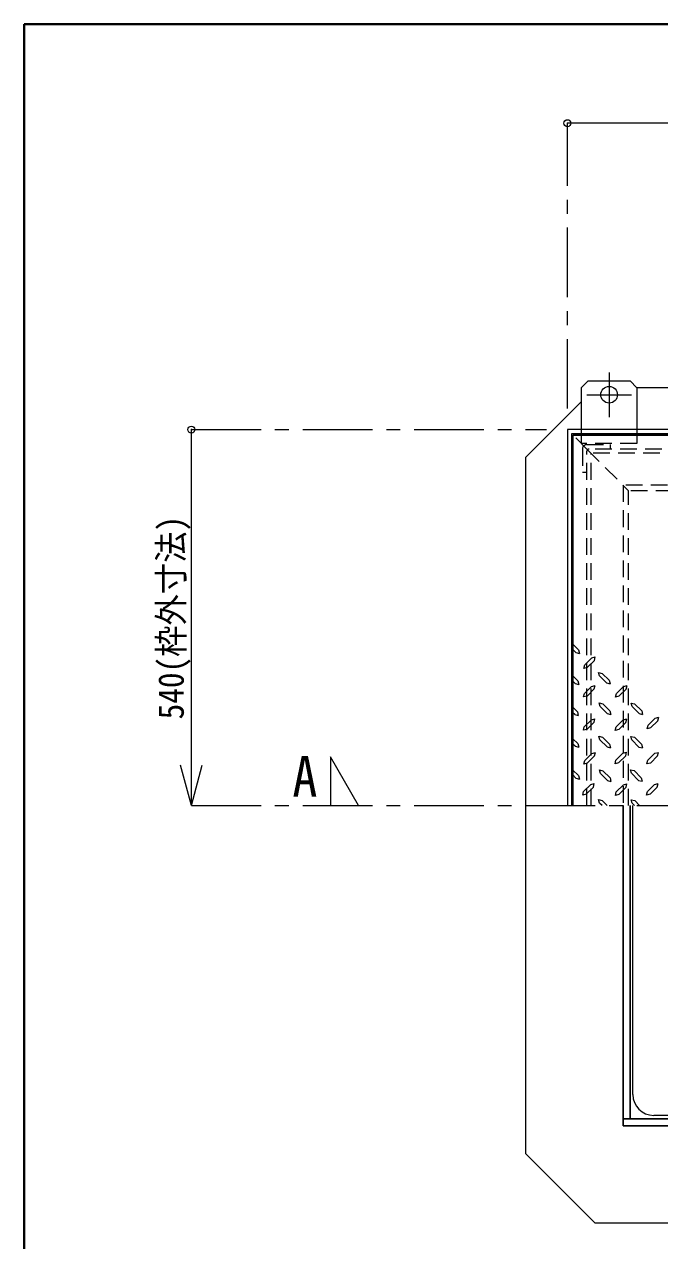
# Model space of a CAD drawing. Units: millimetres at full size, sheet at 1:10; details may follow other scales. Extents: x -2126 to 1924, y -1326 to 1484.
# Drawn here: x -2126 to -1670, y 611 to 1484 of the extents above; entities that cross this region are included whole.
import ezdxf
from ezdxf.enums import TextEntityAlignment as Align

# ---------------------------------------------------------------- set-up
doc = ezdxf.new("R2010")
doc.units = ezdxf.units.MM
doc.header["$LTSCALE"] = 10
doc.header["$PDMODE"] = 32
doc.header["$PDSIZE"] = 5
doc.linetypes.add('CHAIN1', pattern=[8, 5, -1, 1, -1])
doc.linetypes.add('DASHED1', pattern=[1.8, 1.2, -0.6])
doc.layers.add('0-0_ﾚｲﾔ1', color=4, linetype='Continuous', lineweight=9)
doc.styles.add('ＭＳ ゴシック', font='')
doc.styles.get('ＭＳ ゴシック').set_extended_font_data('MS Gothic')

msp = doc.modelspace()

# ---------------------------------------------------------------- linework, layer by layer
at = {"layer": '0-0_ﾚｲﾔ1', "color": 1, "lineweight": 40}
for p in [(-2126.22, -1325.95), (1923.78, 1484.05)]:
    msp.add_line(p, (-2126.22, 1484.05), dxfattribs=at)
at = {"layer": '0-0_ﾚｲﾔ1'}
for p, q in [((-796.22, 1413.05), (-1736.22, 1413.05)), ((-1721.22, 1228.05), (-1726.22, 1223.05)), ((-1726.22, 1223.05), (-1726.22, 1193.05)), ((-1721.22, 1228.05), (-1691.22, 1228.05)), ((-1686.22, 1223.05), (-1691.22, 1228.05)), ((-1686.22, 1223.05), (-1686.22, 1193.05)), ((-1286.22, 1223.05), (-1686.22, 1223.05)), ((-1766.22, 1173.05), (-1726.22, 1213.05)), ((-2006.22, 923.05), (-2006.22, 1193.05)), ((-1766.22, 1173.05), (-1766.22, 923.05)), ((-1728.32, 1034.9), (-1732.22, 1038.96)), ((-1730.17, 1032.97), (-1732.22, 1035.02)), ((-1730.17, 1032.97), (-1727.6, 1032.33)), ((-1728.32, 1034.9), (-1727.6, 1032.33)), ((-1718.76, 1029.04), (-1723.74, 1023.97)), ((-1716.83, 1027.19), (-1721.89, 1022.13)), ((-1718.76, 1029.04), (-1716.18, 1029.76)), ((-1716.83, 1027.19), (-1716.18, 1029.76)), ((-1728.72, 1012.64), (-1732.22, 1016.28)), ((-1713.77, 1018.67), (-1711.2, 1017.95)), ((-1713.05, 1016.1), (-1713.77, 1018.67)), ((-1707.99, 1011.04), (-1713.05, 1016.1)), ((-1706.14, 1012.97), (-1711.2, 1017.95)), ((-1730.57, 1010.72), (-1732.22, 1012.36)), ((-1730.57, 1010.72), (-1728, 1010.07)), ((-1728.72, 1012.64), (-1728, 1010.07)), ((-1718.84, 1008.63), (-1723.9, 1003.56)), ((-1718.84, 1008.63), (-1716.26, 1009.27)), ((-1716.91, 1006.78), (-1716.26, 1009.27)), ((-1707.99, 1011.04), (-1705.42, 1010.39)), ((-1706.14, 1012.97), (-1705.42, 1010.39)), ((-1695.93, 1008.55), (-1701, 1003.48)), ((-1695.93, 1008.55), (-1693.36, 1009.19)), ((-1694.01, 1006.7), (-1693.36, 1009.19)), ((-1713.37, 996.73), (-1710.8, 996.09)), ((-1712.65, 994.24), (-1713.37, 996.73)), ((-1705.74, 991.03), (-1710.8, 996.09)), ((-1690.47, 996.65), (-1687.9, 996.01)), ((-1689.75, 994.16), (-1690.47, 996.65)), ((-1682.84, 990.95), (-1687.9, 996.01)), ((-1729.04, 990.39), (-1732.22, 993.56)), ((-1730.97, 988.46), (-1732.22, 989.7)), ((-1730.97, 988.46), (-1728.4, 987.81)), ((-1729.04, 990.39), (-1728.4, 987.81)), ((-1707.59, 989.1), (-1712.65, 994.24)), ((-1707.59, 989.1), (-1705.1, 988.46)), ((-1705.74, 991.03), (-1705.1, 988.46)), ((-1684.68, 989.02), (-1689.75, 994.16)), ((-1684.68, 989.02), (-1682.19, 988.38)), ((-1682.84, 990.95), (-1682.19, 988.38)), ((-1719, 984.68), (-1724.06, 979.62)), ((-1719, 984.68), (-1716.43, 985.32)), ((-1717.07, 982.83), (-1716.43, 985.32)), ((-1696.1, 984.6), (-1701.16, 979.54)), ((-1696.1, 984.6), (-1693.52, 985.24)), ((-1694.17, 982.75), (-1693.52, 985.24)), ((-1673.19, 985.8), (-1678.26, 980.74)), ((-1673.19, 985.8), (-1670.62, 986.45)), ((-1671.26, 983.96), (-1670.62, 986.45)), ((-1728.8, 967.56), (-1732.22, 970.98)), ((-1713.53, 972.79), (-1710.96, 972.14)), ((-1712.81, 970.3), (-1713.53, 972.79)), ((-1707.75, 965.15), (-1712.81, 970.3)), ((-1705.9, 967.08), (-1710.96, 972.14)), ((-1690.63, 972.71), (-1688.06, 972.06)), ((-1689.91, 970.22), (-1690.63, 972.71)), ((-1684.85, 965.07), (-1689.91, 970.22)), ((-1683, 967), (-1688.06, 972.06)), ((-1730.65, 965.64), (-1732.22, 967.2)), ((-1730.65, 965.64), (-1728.08, 964.99)), ((-1728.8, 967.56), (-1728.08, 964.99)), ((-1718.68, 960.49), (-1716.1, 961.14)), ((-1716.75, 958.64), (-1716.1, 961.14)), ((-1707.75, 965.15), (-1705.26, 964.51)), ((-1705.9, 967.08), (-1705.26, 964.51)), ((-1696.26, 960.65), (-1693.68, 961.3)), ((-1694.33, 958.8), (-1693.68, 961.3)), ((-1684.85, 965.07), (-1682.35, 964.43)), ((-1683, 967), (-1682.35, 964.43)), ((-1673.35, 960.57), (-1670.78, 961.22)), ((-1671.43, 958.72), (-1670.78, 961.22)), ((-1718.68, 960.49), (-1723.74, 955.43)), ((-1696.26, 960.65), (-1701.32, 955.59)), ((-1673.35, 960.57), (-1678.42, 955.51)), ((-2006.22, 923.05), (-2013.98, 952.02)), ((-2006.22, 923.05), (-1998.45, 952.02)), ((-1728.32, 944.58), (-1732.22, 948.48)), ((-1730.17, 942.65), (-1732.22, 944.99)), ((-1728.32, 944.58), (-1727.6, 942.01)), ((-1713.21, 948.6), (-1710.64, 947.96)), ((-1712.49, 946.11), (-1713.21, 948.6)), ((-1707.43, 940.97), (-1712.49, 946.11)), ((-1705.58, 942.89), (-1710.64, 947.96)), ((-1690.79, 948.76), (-1688.22, 948.12)), ((-1690.07, 946.27), (-1690.79, 948.76)), ((-1685.01, 941.13), (-1690.07, 946.27)), ((-1683.16, 943.05), (-1688.22, 948.12)), ((-1730.17, 942.65), (-1727.6, 942.01)), ((-1719.48, 938.15), (-1724.54, 933.09)), ((-1719.48, 938.15), (-1716.91, 938.8)), ((-1717.55, 936.3), (-1716.91, 938.8)), ((-1707.43, 940.97), (-1704.93, 940.32)), ((-1705.58, 942.89), (-1704.93, 940.32)), ((-1696.01, 937.99), (-1701.08, 932.93)), ((-1696.01, 937.99), (-1693.44, 938.64)), ((-1694.09, 936.14), (-1693.44, 938.64)), ((-1685.01, 941.13), (-1682.51, 940.48)), ((-1683.16, 943.05), (-1682.51, 940.48)), ((-1673.6, 938.15), (-1678.66, 933.09)), ((-1673.6, 938.15), (-1671.02, 938.8)), ((-1671.67, 936.3), (-1671.02, 938.8)), ((-1713.77, 927.39), (-1711.2, 926.66)), ((-1713.05, 924.81), (-1713.77, 927.39)), ((-1707.59, 923.05), (-1711.2, 926.66)), ((-1690.31, 927.22), (-1687.74, 926.58)), ((-1689.67, 924.73), (-1690.31, 927.22)), ((-1684.34, 923.05), (-1687.74, 926.58)), ((-1711.28, 923.05), (-1713.05, 924.81)), ((-1687.98, 923.05), (-1689.67, 924.73))]:
    msp.add_line(p, q, dxfattribs=at)
at = {"layer": '0-0_ﾚｲﾔ1', "linetype": 'CHAIN1'}
for p, q in [((-1736.22, 1208.05), (-1736.22, 1413.05)), ((-1706.22, 1234.05), (-1706.22, 1202.05)), ((-1722.22, 1218.05), (-1690.22, 1218.05)), ((-2006.22, 1193.05), (-1751.22, 1193.05)), ((-2006.22, 923.05), (-446.22, 923.05))]:
    msp.add_line(p, q, dxfattribs=at)
at = {"layer": '0-0_ﾚｲﾔ1', "color": 7, "lineweight": 18}
for p, q in [((-796.22, 1193.05), (-1736.22, 1193.05)), ((-1736.22, 1193.05), (-1736.22, 923.05)), ((-799.22, 1190.05), (-1733.22, 1190.05)), ((-1733.22, 1190.05), (-1733.22, 923.05)), ((-1766.22, 923.05), (-1766.22, 673.05)), ((-1689.22, 715.55), (-1689.22, 923.05)), ((-1484.22, 700.55), (-1674.22, 700.55)), ((-1766.22, 673.05), (-1716.22, 623.05)), ((-816.22, 623.05), (-1716.22, 623.05))]:
    msp.add_line(p, q, dxfattribs=at)
at = {"layer": '0-0_ﾚｲﾔ1', "linetype": 'DASHED1'}
for p, q in [((-1721.75, 1178.58), (-1732.22, 1189.05)), ((-1726.22, 1193.05), (-1726.22, 1183.05)), ((-1686.22, 1193.05), (-1686.22, 1183.05)), ((-1686.22, 1183.05), (-1726.22, 1183.05)), ((-1722.22, 1182.25), (-1705.42, 1182.25)), ((-1705.42, 1182.25), (-1705.42, 1179.05)), ((-1725.42, 1179.05), (-1725.42, 1162.25)), ((-1291.72, 1176.05), (-1719.22, 1176.05)), ((-1719.22, 923.05), (-1719.22, 1176.05)), ((-1722.22, 1162.25), (-1725.42, 1162.25)), ((-836.22, 1153.05), (-1696.22, 1153.05)), ((-1696.22, 1153.05), (-1696.22, 923.05))]:
    msp.add_line(p, q, dxfattribs=at)
at = {"layer": '0-0_ﾚｲﾔ1', "color": 5, "lineweight": 25}
for p, q in [((-800.22, 1189.05), (-1732.22, 1189.05)), ((-1732.22, 923.05), (-1732.22, 1189.05)), ((-1696.22, 923.05), (-1696.22, 693.05)), ((-1691.22, 923.05), (-1691.22, 698.05)), ((-1696.22, 698.05), (-836.22, 698.05)), ((-1696.22, 693.05), (-836.22, 693.05))]:
    msp.add_line(p, q, dxfattribs=at)
at = {"layer": '0-0_ﾚｲﾔ1', "color": 7, "linetype": 'DASHED1', "lineweight": 18}
for p, q in [((-1722.22, 923.05), (-1722.22, 1177.45)), ((-1721.75, 1178.58), (-1692.22, 1149.05)), ((-1290.32, 1179.05), (-1720.62, 1179.05)), ((-1318.72, 1149.05), (-1692.22, 1149.05)), ((-1692.22, 923.05), (-1692.22, 1149.05))]:
    msp.add_line(p, q, dxfattribs=at)
at = {"layer": '0-0_ﾚｲﾔ1'}
for points in [[(-1721.89, 1022.13), (-1724.46, 1021.4), (-1723.74, 1023.97)], [(-1716.91, 1006.78), (-1722.05, 1001.64), (-1724.54, 1000.99), (-1723.9, 1003.56)], [(-1694.01, 1006.7), (-1699.15, 1001.55), (-1701.64, 1000.91), (-1701, 1003.48)], [(-1717.07, 982.83), (-1722.21, 977.69), (-1724.7, 977.05), (-1724.06, 979.62)], [(-1694.17, 982.75), (-1699.31, 977.61), (-1701.8, 976.97), (-1701.16, 979.54)], [(-1671.26, 983.96), (-1676.41, 978.81), (-1678.9, 978.17), (-1678.26, 980.74)], [(-1716.75, 958.64), (-1721.89, 953.5), (-1724.38, 952.86), (-1723.74, 955.43)], [(-1694.33, 958.8), (-1699.47, 953.66), (-1701.96, 953.02), (-1701.32, 955.59)], [(-1671.43, 958.72), (-1676.57, 953.58), (-1679.06, 952.94), (-1678.42, 955.51)], [(-1717.55, 936.3), (-1722.69, 931.16), (-1725.18, 930.52), (-1724.54, 933.09)], [(-1694.09, 936.14), (-1699.23, 931), (-1701.72, 930.36), (-1701.08, 932.93)], [(-1671.67, 936.3), (-1676.81, 931.16), (-1679.3, 930.52), (-1678.66, 933.09)]]:
    msp.add_lwpolyline(points, dxfattribs=at)
at = {"layer": '0-0_ﾚｲﾔ1', "linetype": 'CHAIN1'}
msp.add_lwpolyline([(-1886.22, 923.05), (-1906.22, 958.05), (-1906.22, 923.05)], dxfattribs=at)
at = {"layer": '0-0_ﾚｲﾔ1'}
msp.add_circle((-1706.22, 1218.05), 6, dxfattribs=at)
at = {"layer": '0-0_ﾚｲﾔ1', "linetype": 'DASHED1'}
msp.add_arc((-1722.22, 1179.05), 3.2, 90, 180, dxfattribs=at)
at = {"layer": '0-0_ﾚｲﾔ1', "color": 7, "linetype": 'DASHED1', "lineweight": 18}
msp.add_arc((-1720.62, 1177.45), 1.6, 90, 180, dxfattribs=at)
at = {"layer": '0-0_ﾚｲﾔ1', "color": 7, "lineweight": 18}
msp.add_arc((-1674.22, 715.55), 15, 180, 270, dxfattribs=at)
at = {"layer": '0-0_ﾚｲﾔ1', "color": 1}
for p in [(-1736.22, 1413.05), (-2006.22, 1193.05)]:
    msp.add_point(p, dxfattribs=at)

# ---------------------------------------------------------------- texts
at = {"layer": '0-0_ﾚｲﾔ1', "color": 7, "style": 'ＭＳ ゴシック', "width": 0.9}
msp.add_text('540(枠外寸法)', height=18.33, rotation=90, dxfattribs=at).set_placement((-2006.22, 984.92), align=Align.BOTTOM_LEFT)
msp.add_text('A', height=29.33, dxfattribs=at).set_placement((-1933.72, 920.55), align=Align.BOTTOM_LEFT)

doc.saveas('drawing.dxf')
